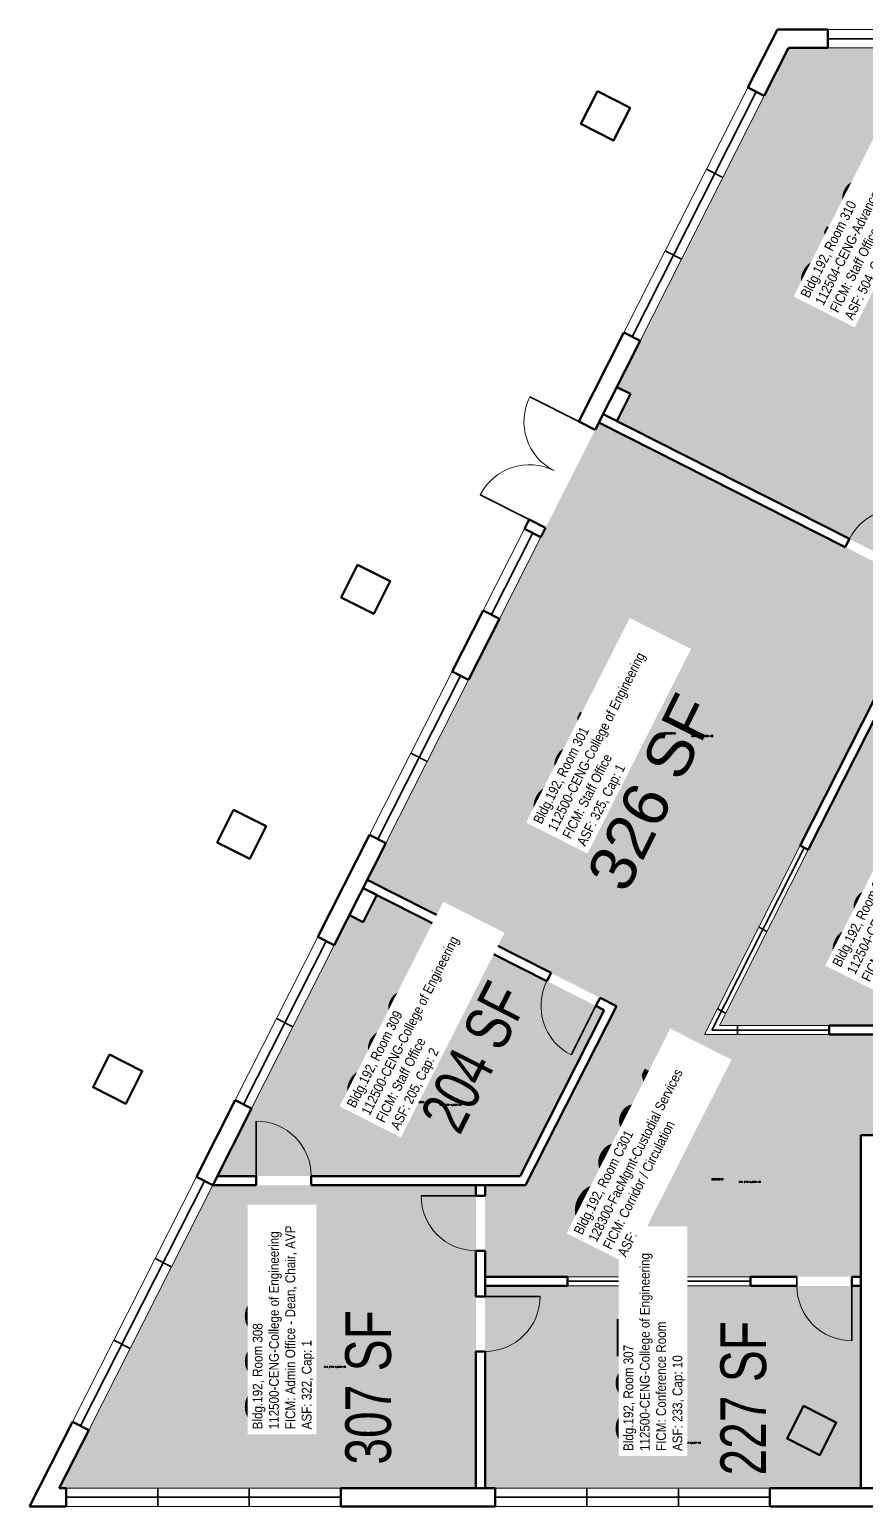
# Model space of a CAD drawing. Header units: inches. Extents: x -2551 to 2829, y -872 to 1370.
# Drawn here: x -1638 to -1090, y -122 to 847 of the extents above; entities that cross this region are included whole.
import ezdxf
from ezdxf.enums import TextEntityAlignment as Align

# ---------------------------------------------------------------- set-up
doc = ezdxf.new("R2010")
doc.units = ezdxf.units.IN
doc.header["$LTSCALE"] = 10
doc.header["$MEASUREMENT"] = 0
for name, color, linetype in [('A-DOOR', 2, 'CONTINUOUS'), ('A-GLAZ', 1, 'CONTINUOUS'), ('A-GLAZ-SILL', 2, 'CONTINUOUS'), ('A-IDEN-CNUM', 7, 'CONTINUOUS'), ('A-IDEN-RNUM', 7, 'CONTINUOUS'), ('A-IDEN-SNUM', 4, 'CONTINUOUS'), ('A-IDEN-VNUM', 4, 'CONTINUOUS'), ('A-WALL', 5, 'CONTINUOUS'), ('AREA-TEXT', 3, 'CONTINUOUS'), ('Rooms-Category-Color', 7, 'CONTINUOUS'), ('Rooms-College-Color', 7, 'CONTINUOUS'), ('Rooms-Department-Color', 7, 'CONTINUOUS'), ('Rooms-Division-Color', 7, 'CONTINUOUS'), ('Rooms-Information', 7, 'CONTINUOUS')]:
    doc.layers.add(name, color=color, linetype=linetype)
doc.styles.add('AREA', font='arial.ttf', dxfattribs={"width": 0.75, "height": 30})
doc.styles.add('ROOMSNUMBER', font='TXT.SHX', dxfattribs={"height": 1})
doc.styles.add('ROOMVNUMBER', font='arial.ttf', dxfattribs={"width": 0.85, "height": 30})

msp = doc.modelspace()

# ---------------------------------------------------------------- hatches: boundary and pattern name
at = {"layer": 'Rooms-Category-Color', "true_color": 0xfa9ba3}
for points in [[(-1253.06, 612.3), (-1244.14, 607.78), (-1253.18, 589.94), (-1063.15, 493.73), (-890.5, 834.74), (-1140.45, 834.74)], [(-1253.4, 206.46), (-1416.68, 289.13), (-1300.94, 517.73), (-1137.66, 435.06)], [(-955.5, 336.74), (-955.5, 262.8), (-975.93, 262.8), (-975.93, 235.8), (-955.5, 235.8), (-955.5, 193.72), (-1185.87, 193.72), (-1081.49, 399.9), (-956.74, 336.74)], [(-1428.42, 265.93), (-1419.5, 261.42), (-1410.47, 279.26), (-1261.46, 203.82), (-1316.57, 94.97), (-1514.98, 94.97)], [(-1618.59, -109.69), (-1518.02, 88.97), (-1345.44, 88.97), (-1345.44, -109.69)], [(-1339.44, 22.97), (-1339.44, -109.69), (-1093.05, -109.69), (-1093.05, 22.97)]]:
    msp.add_hatch(color=241, dxfattribs=at).paths.add_polyline_path(points)
at = {"layer": 'Rooms-Category-Color', "true_color": 0xadadad}
msp.add_hatch(color=253, dxfattribs=at).paths.add_polyline_path([(-1312.88, 88.97), (-1339.44, 88.97), (-1339.44, 28.95), (-1093.05, 28.95), (-1093.05, 121.72), (-837.79, 121.72), (-837.75, 135.72), (-813.75, 135.72), (-813.75, 131.22), (-768.93, 131.22), (-768.93, 187.72), (-1195.64, 187.72), (-1084.13, 407.96), (-1014.56, 372.74), (-978.42, 444.11), (-1264.81, 589.1), (-1300.94, 517.73), (-1137.66, 435.06)])
at = {"layer": 'Rooms-College-Color', "true_color": 0x80bc67}
for points in [[(-1253.06, 612.3), (-1244.14, 607.78), (-1253.18, 589.94), (-1063.15, 493.73), (-890.5, 834.74), (-1140.45, 834.74)], [(-1253.4, 206.46), (-1416.68, 289.13), (-1300.94, 517.73), (-1137.66, 435.06)], [(-955.5, 336.74), (-955.5, 262.8), (-975.93, 262.8), (-975.93, 235.8), (-955.5, 235.8), (-955.5, 193.72), (-1185.87, 193.72), (-1081.49, 399.9), (-956.74, 336.74)], [(-1428.42, 265.93), (-1419.5, 261.42), (-1410.47, 279.26), (-1261.46, 203.82), (-1316.57, 94.97), (-1514.98, 94.97)], [(-1618.59, -109.69), (-1518.02, 88.97), (-1345.44, 88.97), (-1345.44, -109.69)], [(-1339.44, 22.97), (-1339.44, -109.69), (-1093.05, -109.69), (-1093.05, 22.97)]]:
    msp.add_hatch(color=83, dxfattribs=at).paths.add_polyline_path(points)
at = {"layer": 'Rooms-College-Color', "true_color": 0xadadad}
msp.add_hatch(color=253, dxfattribs=at).paths.add_polyline_path([(-1312.88, 88.97), (-1339.44, 88.97), (-1339.44, 28.95), (-1093.05, 28.95), (-1093.05, 121.72), (-837.79, 121.72), (-837.75, 135.72), (-813.75, 135.72), (-813.75, 131.22), (-768.93, 131.22), (-768.93, 187.72), (-1195.64, 187.72), (-1084.13, 407.96), (-1014.56, 372.74), (-978.42, 444.11), (-1264.81, 589.1), (-1300.94, 517.73), (-1137.66, 435.06)])
at = {"layer": 'Rooms-Department-Color', "true_color": 0x99d7b2}
for points in [[(-1253.06, 612.3), (-1244.14, 607.78), (-1253.18, 589.94), (-1063.15, 493.73), (-890.5, 834.74), (-1140.45, 834.74)], [(-1253.4, 206.46), (-1416.68, 289.13), (-1300.94, 517.73), (-1137.66, 435.06)], [(-955.5, 336.74), (-955.5, 262.8), (-975.93, 262.8), (-975.93, 235.8), (-955.5, 235.8), (-955.5, 193.72), (-1185.87, 193.72), (-1081.49, 399.9), (-956.74, 336.74)], [(-1428.42, 265.93), (-1419.5, 261.42), (-1410.47, 279.26), (-1261.46, 203.82), (-1316.57, 94.97), (-1514.98, 94.97)], [(-1618.59, -109.69), (-1518.02, 88.97), (-1345.44, 88.97), (-1345.44, -109.69)], [(-1339.44, 22.97), (-1339.44, -109.69), (-1093.05, -109.69), (-1093.05, 22.97)]]:
    msp.add_hatch(color=253, dxfattribs=at).paths.add_polyline_path(points)
at = {"layer": 'Rooms-Department-Color', "true_color": 0xacacac}
msp.add_hatch(color=253, dxfattribs=at).paths.add_polyline_path([(-1312.88, 88.97), (-1339.44, 88.97), (-1339.44, 28.95), (-1093.05, 28.95), (-1093.05, 121.72), (-837.79, 121.72), (-837.75, 135.72), (-813.75, 135.72), (-813.75, 131.22), (-768.93, 131.22), (-768.93, 187.72), (-1195.64, 187.72), (-1084.13, 407.96), (-1014.56, 372.74), (-978.42, 444.11), (-1264.81, 589.1), (-1300.94, 517.73), (-1137.66, 435.06)])
at = {"layer": 'Rooms-Division-Color', "true_color": 0x99d7b2}
for points in [[(-1253.06, 612.3), (-1244.14, 607.78), (-1253.18, 589.94), (-1063.15, 493.73), (-890.5, 834.74), (-1140.45, 834.74)], [(-1253.4, 206.46), (-1416.68, 289.13), (-1300.94, 517.73), (-1137.66, 435.06)], [(-955.5, 336.74), (-955.5, 262.8), (-975.93, 262.8), (-975.93, 235.8), (-955.5, 235.8), (-955.5, 193.72), (-1185.87, 193.72), (-1081.49, 399.9), (-956.74, 336.74)], [(-1428.42, 265.93), (-1419.5, 261.42), (-1410.47, 279.26), (-1261.46, 203.82), (-1316.57, 94.97), (-1514.98, 94.97)], [(-1618.59, -109.69), (-1518.02, 88.97), (-1345.44, 88.97), (-1345.44, -109.69)], [(-1339.44, 22.97), (-1339.44, -109.69), (-1093.05, -109.69), (-1093.05, 22.97)]]:
    msp.add_hatch(color=253, dxfattribs=at).paths.add_polyline_path(points)
at = {"layer": 'Rooms-Division-Color', "true_color": 0xadadad}
msp.add_hatch(color=253, dxfattribs=at).paths.add_polyline_path([(-1312.88, 88.97), (-1339.44, 88.97), (-1339.44, 28.95), (-1093.05, 28.95), (-1093.05, 121.72), (-837.79, 121.72), (-837.75, 135.72), (-813.75, 135.72), (-813.75, 131.22), (-768.93, 131.22), (-768.93, 187.72), (-1195.64, 187.72), (-1084.13, 407.96), (-1014.56, 372.74), (-978.42, 444.11), (-1264.81, 589.1), (-1300.94, 517.73), (-1137.66, 435.06)])

# ---------------------------------------------------------------- linework, layer by layer
at = {"layer": 'A-DOOR', "linetype": 'Continuous', "lineweight": 35}
for p, q in [((-1277.99, 589.62, 0), (-1310.11, 605.89, 0)), ((-1310.52, 525.39, 0), (-1342.64, 541.65, 0)), ((-1266.81, 206.53, 0), (-1283.07, 174.41, 0)), ((-1489.44, 94.97, 0), (-1489.44, 130.97, 0)), ((-1099.05, 22.95, 0), (-1099.05, -13.05, 0)), ((-1339.44, 15.98, 0), (-1303.44, 15.98, 0))]:
    msp.add_line(p, q, dxfattribs=at)
at = {"layer": 'A-DOOR', "linetype": 'Continuous', "lineweight": 35, "extrusion": (-1.17192e-13, 1.17192e-13, -1)}
msp.add_line((-1345.44, 81.97), (-1381.44, 81.97), dxfattribs=at)
at = {"layer": 'A-DOOR', "linetype": 'Continuous', "lineweight": 18}
for centre, start, end in [((-1277.99, 589.62, 0), 153.14644, 243.14644), ((-1266.81, 206.53, 0), 153.1478, 243.1478), ((-1489.44, 94.97, 0), 0, 90), ((-1099.05, 22.95, 0), 180, 270), ((-1339.44, 15.98, 0), 270, 0)]:
    msp.add_arc(centre, 36, start, end, dxfattribs=at)
at = {"layer": 'A-DOOR', "linetype": 'Continuous', "lineweight": 18, "extrusion": (0, 0, -1)}
msp.add_arc((1310.52, 525.39, 0), 36, 26.8544, 116.8544, dxfattribs=at)
at = {"layer": 'A-DOOR', "linetype": 'Continuous', "lineweight": 18, "extrusion": (1.57491e-13, 5.16213e-14, -1)}
msp.add_arc((1068.5, 496.44), 36, 26.8522, 116.8522, dxfattribs=at)
at = {"layer": 'A-DOOR', "linetype": 'Continuous', "lineweight": 18, "extrusion": (-1.17192e-13, 1.17192e-13, -1)}
msp.add_arc((1345.44, 81.97), 36, 270, 0, dxfattribs=at)
at = {"layer": 'A-GLAZ', "linetype": 'Continuous', "lineweight": 18}
for p, q in [((-994.74, 846.74), (-1114.74, 846.74)), ((-1114.74, 834.74), (-994.74, 834.74)), ((-1167.12, 808.63), (-1248.42, 648.04)), ((-1156.41, 803.21), (-1237.71, 642.62)), ((-1340.66, 465.86), (-1313.56, 519.39)), ((-1329.95, 460.44), (-1302.85, 513.97)), ((-1415.19, 318.65), (-1360.98, 425.71)), ((-1404.48, 313.23), (-1350.28, 420.29)), ((-1132.91, 311.61), (-1195.64, 187.72)), ((-1127.56, 308.9), (-1185.87, 193.72)), ((-1449.06, 251.73), (-1503.27, 144.67)), ((-1492.56, 139.25), (-1438.36, 246.31)), ((-1113.93, 193.72), (-1185.87, 193.72)), ((-1113.93, 187.72), (-1195.64, 187.72)), ((-1528.72, 94.39), (-1610.03, -66.2)), ((-1518.02, 88.97), (-1599.32, -71.62)), ((-1165.44, 28.97), (-1285.44, 28.97)), ((-1165.44, 22.97), (-1285.44, 22.97)), ((-1614.12, -109.69), (-1554.12, -109.69)), ((-1554.12, -109.69), (-1494.12, -109.69)), ((-1494.12, -109.69), (-1434.12, -109.69)), ((-1332.75, -109.69), (-1212.75, -109.69)), ((-1213.51, -109.69), (-1152.75, -109.69)), ((-1614.12, -121.69), (-1434.12, -121.69)), ((-1332.75, -121.69), (-1152.75, -121.69))]:
    msp.add_line(p, q, dxfattribs=at)
at = {"layer": 'A-GLAZ', "linetype": 'Continuous', "lineweight": 35}
for p, q in [((-1194.22, 755.1), (-1183.51, 749.68)), ((-1210.61, 696.15), (-1221.32, 701.57)), ((-1377.38, 366.76), (-1388.08, 372.18)), ((-1160.01, 258.08), (-1154.66, 255.37)), ((-1187.12, 204.55), (-1181.76, 201.84)), ((-1465.46, 192.78), (-1476.16, 198.2)), ((-1173.93, 187.72), (-1173.93, 193.72)), ((-1545.12, 35.44), (-1555.83, 40.86)), ((-1225.44, 28.97), (-1225.44, 22.95)), ((-1135.05, 28.97), (-1135.05, 22.95)), ((-1572.22, -18.09), (-1582.93, -12.67)), ((-1554.12, -109.69), (-1554.12, -121.69)), ((-1494.12, -121.69), (-1494.12, -109.69)), ((-1272.75, -121.69), (-1272.75, -109.69)), ((-1212.75, -109.69), (-1212.75, -121.69))]:
    msp.add_line(p, q, dxfattribs=at)
at = {"layer": 'A-GLAZ-SILL', "linetype": 'Continuous', "lineweight": 35}
for p, q in [((-1114.74, 840.74), (-994.74, 840.74)), ((-1161.76, 805.92), (-1243.07, 645.33)), ((-1308.2, 516.68), (-1335.3, 463.15)), ((-1355.63, 423), (-1409.83, 315.94)), ((-1130.24, 310.25), (-1190.75, 190.72)), ((-1497.91, 141.96), (-1443.71, 249.02)), ((-1113.93, 190.72), (-1190.75, 190.72)), ((-1523.37, 91.68), (-1604.68, -68.91)), ((-1165.44, 25.97), (-1285.44, 25.97)), ((-1614.12, -115.69), (-1434.12, -115.69)), ((-1332.75, -115.69), (-1152.75, -115.69))]:
    msp.add_line(p, q, dxfattribs=at)
at = {"layer": 'A-WALL', "linetype": 'Continuous', "lineweight": 50}
for p, q in [((-1147.82, 846.74), (-1167.12, 808.63)), ((-1114.74, 846.74), (-1147.82, 846.74)), ((-1114.74, 834.74), (-1114.74, 846.74)), ((-1140.45, 834.74), (-1156.41, 803.21)), ((-1140.45, 834.74), (-1114.74, 834.74)), ((-1167.12, 808.63), (-1156.41, 803.21)), ((-1248.42, 648.04), (-1278, 589.62)), ((-1237.71, 642.62), (-1267.29, 584.2)), ((-1237.71, 642.62), (-1248.42, 648.04)), ((-1253.06, 612.3, -18.05), (-1244.14, 607.78, -18.05)), ((-1100.62, 512.7), (-1262.1, 594.46)), ((-1278, 589.62), (-1267.29, 584.2)), ((-1103.33, 507.35), (-1264.81, 589.1)), ((-1310.52, 525.39), (-1313.56, 519.39)), ((-1310.52, 525.39), (-1299.81, 519.97)), ((-1313.56, 519.39), (-1302.85, 513.97)), ((-1299.81, 519.97), (-1302.85, 513.97)), ((-1100.62, 512.7), (-1103.33, 507.35)), ((-1340.66, 465.86), (-1360.98, 425.71)), ((-1329.95, 460.44), (-1340.66, 465.86)), ((-1329.95, 460.44), (-1350.28, 420.29)), ((-1360.98, 425.71), (-1350.28, 420.29)), ((-1084.13, 407.96), (-1132.91, 311.61)), ((-1081.49, 399.9), (-1127.56, 308.9)), ((-1415.19, 318.65), (-1449.06, 251.73)), ((-1404.48, 313.23), (-1438.36, 246.31)), ((-1404.48, 313.23), (-1415.19, 318.65)), ((-1132.91, 311.61), (-1127.56, 308.9)), ((-1132.91, 311.61), (-1127.56, 308.9)), ((-1419.39, 283.78), (-1298.93, 222.79)), ((-1419.39, 283.78, -18.05), (-1410.47, 279.26, -18.05)), ((-1416.68, 289.13), (-1296.22, 228.14)), ((-1428.42, 265.93, -18.05), (-1419.5, 261.42, -18.05)), ((-1449.06, 251.73), (-1438.36, 246.31)), ((-1298.93, 222.79), (-1296.22, 228.14)), ((-1261.46, 203.82), (-1316.57, 94.97)), ((-1253.4, 206.46), (-1312.88, 88.97)), ((-1266.81, 206.53), (-1264.1, 211.88)), ((-1266.81, 206.53), (-1261.46, 203.82)), ((-1264.1, 211.88), (-1253.4, 206.46)), ((-1011.93, 193.72), (-1113.93, 193.72)), ((-1113.93, 187.72), (-1113.93, 193.72)), ((-1011.93, 187.72), (-1113.93, 187.72)), ((-1503.27, 144.67), (-1528.72, 94.39)), ((-1492.56, 139.25), (-1518.02, 88.97)), ((-1492.56, 139.25), (-1503.27, 144.67)), ((-1093.05, 121.72), (-1093.05, -109.69)), ((-1093.05, 121.72), (-1081.14, 121.72)), ((-1528.72, 94.39), (-1518.02, 88.97)), ((-1489.44, 88.97), (-1518.02, 88.97)), ((-1489.44, 94.97), (-1514.98, 94.97)), ((-1489.44, 94.97), (-1489.44, 88.97)), ((-1453.44, 94.97), (-1453.44, 88.97)), ((-1316.57, 94.97), (-1453.44, 94.97)), ((-1312.88, 88.97), (-1453.44, 88.97)), ((-1345.44, 88.97), (-1345.44, 81.97)), ((-1339.44, 88.97), (-1339.44, 81.97)), ((-1345.44, 81.97), (-1339.44, 81.97)), ((-1345.44, 45.97), (-1345.44, 15.98)), ((-1345.44, 45.97), (-1339.44, 45.97)), ((-1339.44, 45.97), (-1339.44, 15.98)), ((-1285.44, 28.95), (-1339.44, 28.95)), ((-1339.44, 22.97), (-1285.44, 22.97)), ((-1285.44, 28.95), (-1285.44, 22.97)), ((-1165.44, 28.95), (-1135.05, 28.95)), ((-1165.44, 28.95), (-1165.44, 22.97)), ((-1165.44, 22.97), (-1135.05, 22.97)), ((-1093.05, 28.95), (-1099.05, 28.95)), ((-1099.05, 28.95), (-1099.05, 22.95)), ((-1099.05, 22.97), (-1093.05, 22.97)), ((-1345.44, 15.98), (-1339.44, 15.98)), ((-1345.44, -20.02), (-1345.44, -109.69)), ((-1345.44, -20.02), (-1339.44, -20.02)), ((-1339.44, -20.02), (-1339.44, -109.69)), ((-1610.03, -66.2), (-1638.12, -121.69)), ((-1599.32, -71.62), (-1610.03, -66.2)), ((-1599.32, -71.62), (-1618.59, -109.69)), ((-1618.59, -109.69), (-1614.12, -109.69)), ((-1614.12, -109.69), (-1614.12, -121.69)), ((-1434.12, -109.69), (-1434.12, -121.69)), ((-1434.12, -109.69), (-1332.75, -109.69)), ((-1332.75, -121.69), (-1332.75, -109.69)), ((-1152.75, -109.69), (-1152.75, -121.69)), ((-1152.75, -109.69), (-1006.42, -109.69)), ((-1638.12, -121.69), (-1614.12, -121.69)), ((-1434.12, -121.69), (-1332.75, -121.69)), ((-1152.75, -121.69), (-1006.42, -121.69))]:
    msp.add_line(p, q, dxfattribs=at)
at = {"layer": 'A-WALL', "linetype": 'Continuous', "lineweight": 50, "flags": 128}
for points in [[(-1253.18, 589.94), (-1244.14, 607.78)], [(-1419.5, 261.42), (-1410.47, 279.26)]]:
    msp.add_lwpolyline(points, dxfattribs=at)
at = {"layer": 'A-WALL', "linetype": 'Continuous', "lineweight": 50}
for points in [[(-1265.83, 806.26, 0), (-1244.42, 795.42, 0), (-1255.26, 774.01, 0), (-1276.67, 784.85, 0)], [(-1423.02, 495.79), (-1401.61, 484.95), (-1412.45, 463.53), (-1433.86, 474.37)], [(-1504.32, 335.19), (-1482.91, 324.35), (-1493.75, 302.94), (-1515.16, 313.78)], [(-1585.63, 174.6), (-1564.22, 163.76), (-1575.06, 142.35), (-1596.47, 153.19)], [(-1130.62, -55.76, 0), (-1109.21, -66.6, 0), (-1120.05, -88.01, 0), (-1141.46, -77.17, 0)]]:
    msp.add_3dface(points, dxfattribs=at)

# ---------------------------------------------------------------- texts
at = {"layer": 'A-IDEN-CNUM', "style": 'ROOMSNUMBER', "width": 0.85}
for s, p in [('CAD #192-0_0301-00', (-1204.17, 383.01)), ('CAD #192-0_0309-00', (-1369.17, 141.17)), ('CAD #192-0_C301-00', (-1172.97, 90.63)), ('CAD #192-0_0308-00', (-1444.97, -30.63)), ('CAD #192-0_0307-00', (-1212.27, -80.43))]:
    msp.add_text(s, height=1, rotation=360, dxfattribs=at).set_placement(p)
at = {"layer": 'A-IDEN-RNUM', "style": 'ROOMSNUMBER', "width": 0.85}
for s, p in [('0301-00', (-1222.22, 384.74)), ('0309-00', (-1387.22, 142.91)), ('C301-00', (-1191.02, 92.36)), ('0308-00', (-1463.02, -28.9)), ('0307-00', (-1230.32, -78.69))]:
    msp.add_text(s, height=1, rotation=360, dxfattribs=at).set_placement(p)
at = {"layer": 'A-IDEN-SNUM', "style": 'ROOMSNUMBER', "width": 0.85}
for s, p in [('1920030100', (-1222.22, 384.74)), ('1920030900', (-1387.22, 142.91)), ('1920C30100', (-1191.02, 92.36)), ('1920030800', (-1463.02, -28.9)), ('1920030700', (-1230.32, -78.69))]:
    msp.add_text(s, height=1, rotation=360, dxfattribs=at).set_placement(p)
at = {"layer": 'A-IDEN-VNUM', "style": 'ROOMVNUMBER', "width": 0.85}
for s, rotation, p in [('310', 63.15, (-1096.73, 704.75)), ('301', 63.15, (-1272.02, 359.78)), ('302', 63.15, (-1075.96, 266.06)), ('309', 63.15, (-1394.26, 173.67)), ('C301', 63.15, (-1238.41, 108.52)), ('308', 90, (-1473.82, -26.53)), ('307', 90, (-1230.71, -40.75))]:
    msp.add_text(s, height=45, rotation=rotation, dxfattribs=at).set_placement(p, align=Align.MIDDLE_CENTER)
at = {"layer": 'AREA-TEXT', "style": 'AREA'}
msp.add_text('326 SF', height=30, rotation=63.66954, dxfattribs=at).set_placement((-1230.43, 346.62), align=Align.MIDDLE_CENTER)
at = {"layer": 'AREA-TEXT', "style": 'AREA', "width": 0.75}
for s, rotation, p in [('204 SF', 63.15, (-1346.67, 172.97)), ('307 SF', 90, (-1416.15, -43.6)), ('227 SF', 90, (-1170.21, -50.72))]:
    msp.add_text(s, height=30, rotation=rotation, dxfattribs=at).set_placement(p, align=Align.MIDDLE_CENTER)

# ---------------------------------------------------------------- next in the draw order: texts
at = {"layer": 'Rooms-Information', "width": 144, "attachment_point": 7, "style": 'ROOMVNUMBER', "bg_fill": 3, "box_fill_scale": 1.5, "bg_fill_color": 256, "bg_fill_true_color": 13158600, "bg_fill_transparency": 0}
for s, insert, char_height, rotation in [('Bldg.192, Room 310^M^J112504-CENG-Advancement^M^JFICM: Staff Office^M^JASF: 504, Cap: 20', (-1096.79, 654.82), 6.4286, 63.15), ('Bldg.192, Room 301^M^J112500-CENG-College of Engineering^M^JFICM: Staff Office^M^JASF: 325, Cap: 1', (-1272.08, 309.84), 6.4286, 63.15), ('Bldg.192, Room 302^M^J112504-CENG-Advancement^M^JFICM: Staff Office^M^JASF: 231, Cap: 1', (-1076.02, 216.13), 6.4286, 63.15), ('Bldg.192, Room 309^M^J112500-CENG-College of Engineering^M^JFICM: Staff Office^M^JASF: 205, Cap: 2', (-1394.32, 123.74), 6.4286, 63.15), ('Bldg.192, Room 308^M^J112500-CENG-College of Engineering^M^JFICM: Admin Office - Dean, Chair, AVP^M^JASF: 322, Cap: 1', (-1451.32, -71.11), 6.42857, 90), ('Bldg.192, Room 307^M^J112500-CENG-College of Engineering^M^JFICM: Conference Room^M^JASF: 233, Cap: 10', (-1208.21, -85.33), 6.42857, 90)]:
    msp.add_mtext(s, dxfattribs=dict(at, insert=insert, char_height=char_height, rotation=rotation))

# ---------------------------------------------------------------- next in the draw order: texts
at = {"layer": 'Rooms-Information', "insert": (-1247.18, 41.37), "char_height": 6.4286, "width": 144, "attachment_point": 7, "rotation": 63.15, "style": 'ROOMVNUMBER', "bg_fill": 3, "box_fill_scale": 1.5, "bg_fill_color": 256, "bg_fill_true_color": 13158600, "bg_fill_transparency": 0}
msp.add_mtext('Bldg.192, Room C301^M^J128300-FacMgmt-Custodial Services^M^JFICM: Corridor / Circulation^M^JASF: ', dxfattribs=at)

doc.saveas('drawing.dxf')
